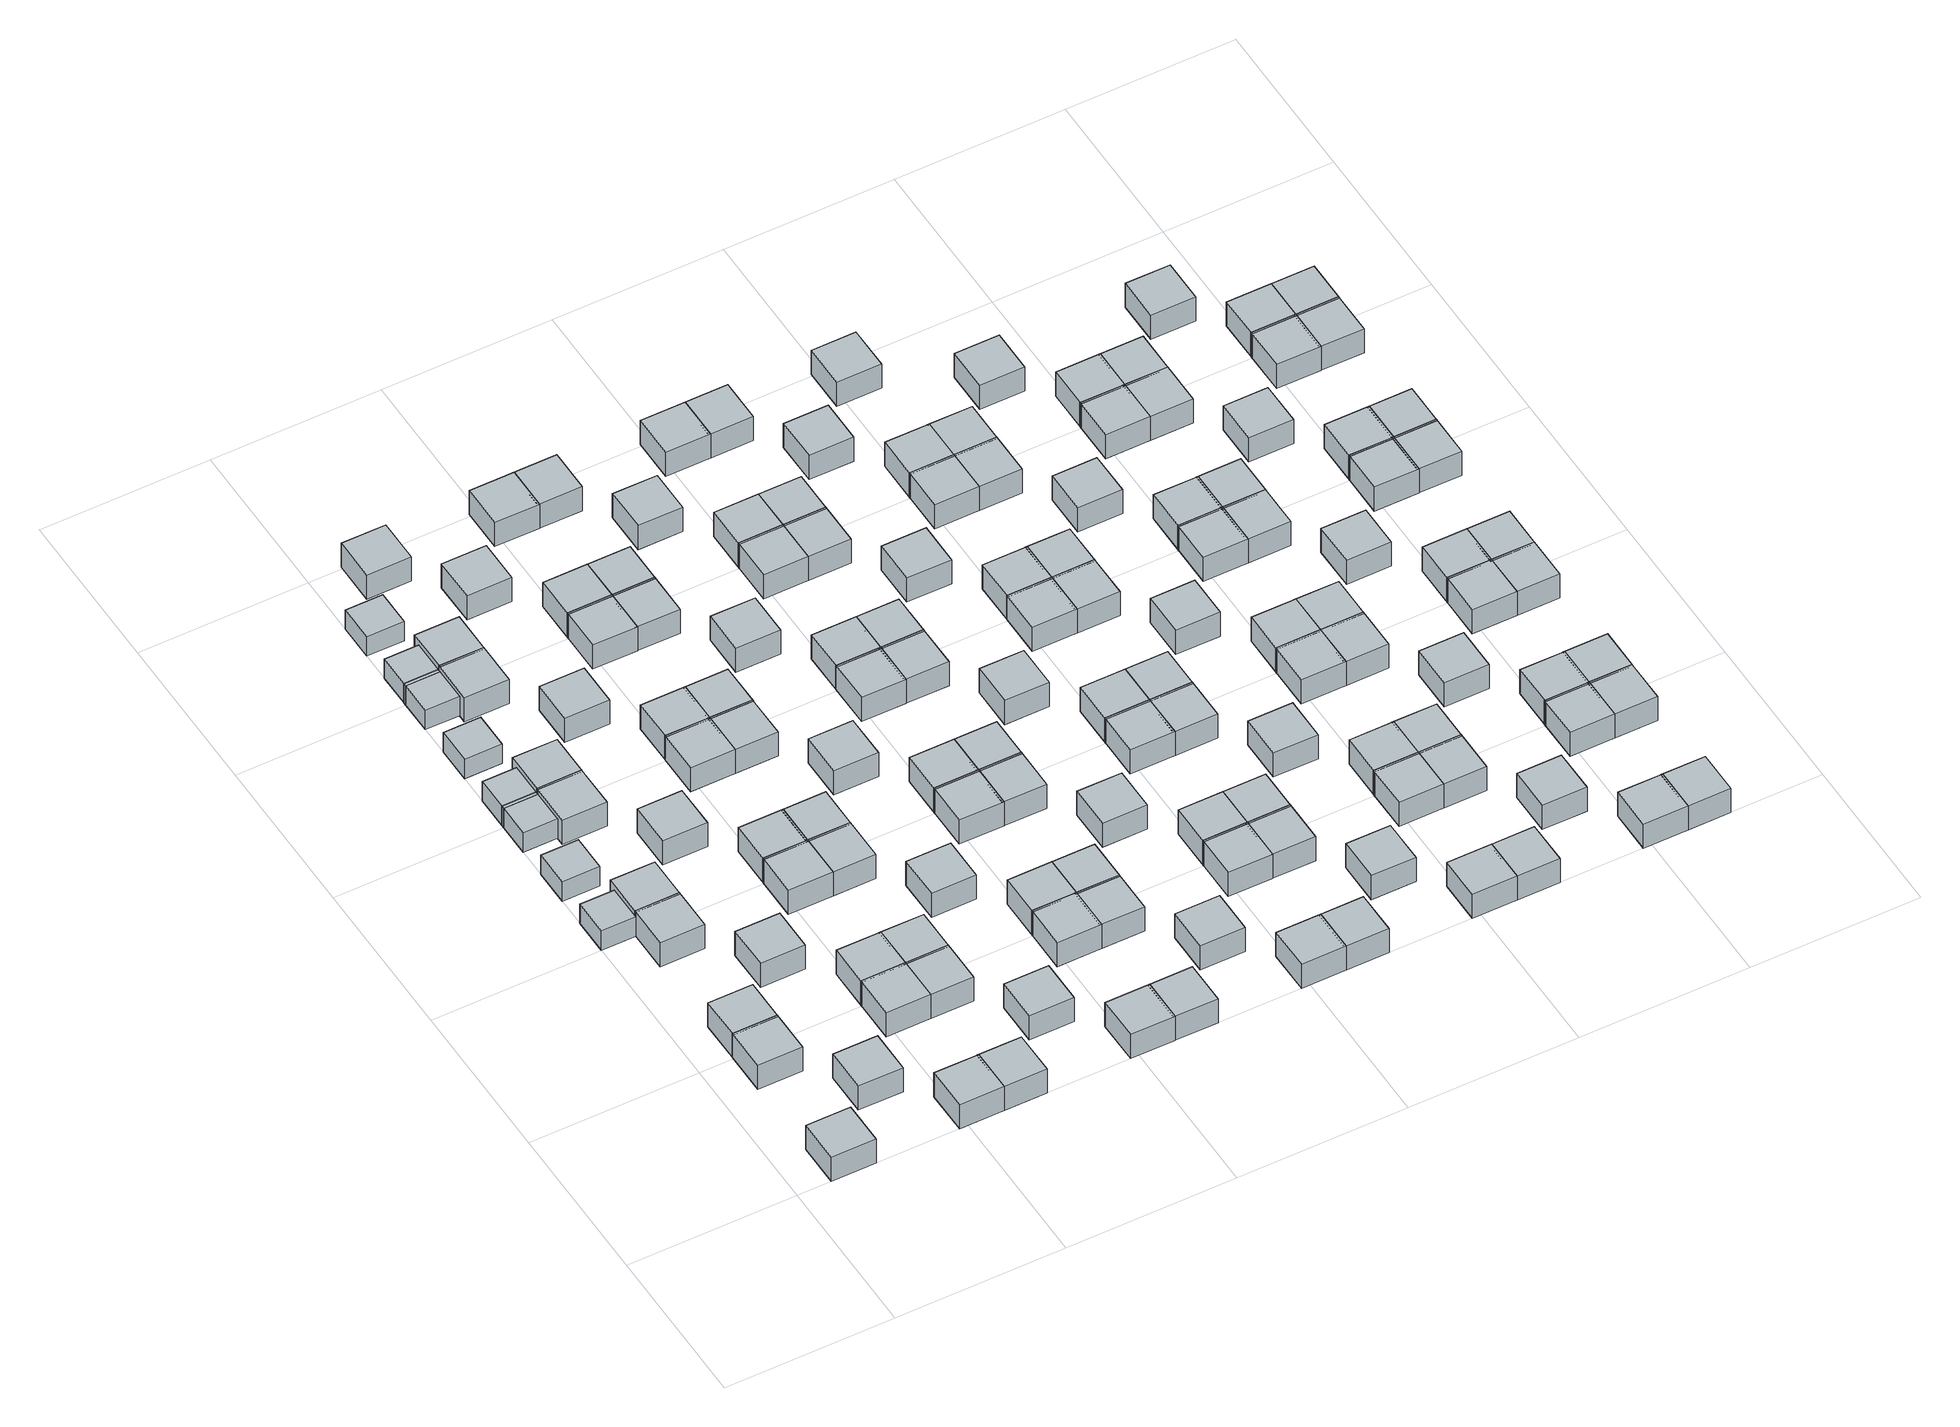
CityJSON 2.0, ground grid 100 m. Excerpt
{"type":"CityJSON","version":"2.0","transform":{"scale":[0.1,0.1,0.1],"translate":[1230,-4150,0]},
"CityObjects":{
"object1":{"type":"GenericCityObject","geometry":[{"type":"Solid","lod":"1","boundaries":[[[[0,1,2,3]],[[4,5,1,0]],[[5,6,2,1]],[[6,7,3,2]],[[7,4,0,3]],[[7,6,5,4]]]]}]},
"object2":{"type":"GenericCityObject","geometry":[{"type":"Solid","lod":"1","boundaries":[[[[8,9,10,11]],[[12,13,9,8]],[[13,14,10,9]],[[14,15,11,10]],[[15,12,8,11]],[[15,14,13,12]]]]}]},
"object3":{"type":"GenericCityObject","geometry":[{"type":"Solid","lod":"1","boundaries":[[[[16,17,18,19]],[[20,21,17,16]],[[21,22,18,17]],[[22,23,19,18]],[[23,20,16,19]],[[23,22,21,20]]]]}]},
"object4":{"type":"GenericCityObject","geometry":[{"type":"Solid","lod":"1","boundaries":[[[[24,25,26,27]],[[28,29,25,24]],[[29,30,26,25]],[[30,31,27,26]],[[31,28,24,27]],[[31,30,29,28]]]]}]},
"object5":{"type":"GenericCityObject","geometry":[{"type":"Solid","lod":"1","boundaries":[[[[32,33,34,35]],[[36,37,33,32]],[[37,38,34,33]],[[38,39,35,34]],[[39,36,32,35]],[[39,38,37,36]]]]}]},
"object6":{"type":"GenericCityObject","geometry":[{"type":"Solid","lod":"1","boundaries":[[[[40,41,42,43]],[[44,45,41,40]],[[45,46,42,41]],[[46,47,43,42]],[[47,44,40,43]],[[47,46,45,44]]]]}]},
"object7":{"type":"GenericCityObject","geometry":[{"type":"Solid","lod":"1","boundaries":[[[[48,49,50,51]],[[52,53,49,48]],[[53,54,50,49]],[[54,55,51,50]],[[55,52,48,51]],[[55,54,53,52]]]]}]},
"object8":{"type":"GenericCityObject","geometry":[{"type":"Solid","lod":"1","boundaries":[[[[56,57,58,59]],[[60,61,57,56]],[[61,62,58,57]],[[62,63,59,58]],[[63,60,56,59]],[[63,62,61,60]]]]}]},
"object9":{"type":"GenericCityObject","geometry":[{"type":"Solid","lod":"1","boundaries":[[[[64,65,66,67]],[[68,69,65,64]],[[69,70,66,65]],[[70,71,67,66]],[[71,68,64,67]],[[71,70,69,68]]]]}]},
"object10":{"type":"GenericCityObject","geometry":[{"type":"Solid","lod":"1","boundaries":[[[[72,73,74,75]],[[76,77,73,72]],[[77,78,74,73]],[[78,79,75,74]],[[79,76,72,75]],[[79,78,77,76]]]]}]},
"object11":{"type":"GenericCityObject","geometry":[{"type":"Solid","lod":"1","boundaries":[[[[80,81,82,83]],[[84,85,81,80]],[[85,86,82,81]],[[86,87,83,82]],[[87,84,80,83]],[[87,86,85,84]]]]}]},
"object12":{"type":"GenericCityObject","geometry":[{"type":"Solid","lod":"1","boundaries":[[[[88,89,90,91]],[[92,93,89,88]],[[93,94,90,89]],[[94,95,91,90]],[[95,92,88,91]],[[95,94,93,92]]]]}]},
"object13":{"type":"GenericCityObject","geometry":[{"type":"Solid","lod":"1","boundaries":[[[[96,97,98,99]],[[100,101,97,96]],[[101,102,98,97]],[[102,103,99,98]],[[103,100,96,99]],[[103,102,101,100]]]]}]},
"object14":{"type":"GenericCityObject","geometry":[{"type":"Solid","lod":"1","boundaries":[[[[104,105,106,107]],[[108,109,105,104]],[[109,110,106,105]],[[110,111,107,106]],[[111,108,104,107]],[[111,110,109,108]]]]}]},
"object15":{"type":"GenericCityObject","geometry":[{"type":"Solid","lod":"1","boundaries":[[[[112,113,114,115]],[[116,117,113,112]],[[117,118,114,113]],[[118,119,115,114]],[[119,116,112,115]],[[119,118,117,116]]]]}]},
"object16":{"type":"GenericCityObject","geometry":[{"type":"Solid","lod":"1","boundaries":[[[[120,121,122,123]],[[124,125,121,120]],[[125,126,122,121]],[[126,127,123,122]],[[127,124,120,123]],[[127,126,125,124]]]]}]},
"object17":{"type":"GenericCityObject","geometry":[{"type":"Solid","lod":"1","boundaries":[[[[128,129,130,131]],[[132,133,129,128]],[[133,134,130,129]],[[134,135,131,130]],[[135,132,128,131]],[[135,134,133,132]]]]}]},
"object18":{"type":"GenericCityObject","geometry":[{"type":"Solid","lod":"1","boundaries":[[[[136,137,138,139]],[[140,141,137,136]],[[141,142,138,137]],[[142,143,139,138]],[[143,140,136,139]],[[143,142,141,140]]]]}]},
"object19":{"type":"GenericCityObject","geometry":[{"type":"Solid","lod":"1","boundaries":[[[[144,145,146,147]],[[148,149,145,144]],[[149,150,146,145]],[[150,151,147,146]],[[151,148,144,147]],[[151,150,149,148]]]]}]},
"object20":{"type":"GenericCityObject","geometry":[{"type":"Solid","lod":"1","boundaries":[[[[152,153,154,155]],[[156,157,153,152]],[[157,158,154,153]],[[158,159,155,154]],[[159,156,152,155]],[[159,158,157,156]]]]}]},
"object21":{"type":"GenericCityObject","geometry":[{"type":"Solid","lod":"1","boundaries":[[[[160,161,162,163]],[[164,165,161,160]],[[165,166,162,161]],[[166,167,163,162]],[[167,164,160,163]],[[167,166,165,164]]]]}]},
"object22":{"type":"GenericCityObject","geometry":[{"type":"Solid","lod":"1","boundaries":[[[[168,169,170,171]],[[172,173,169,168]],[[173,174,170,169]],[[174,175,171,170]],[[175,172,168,171]],[[175,174,173,172]]]]}]},
"object23":{"type":"GenericCityObject","geometry":[{"type":"Solid","lod":"1","boundaries":[[[[176,177,178,179]],[[180,181,177,176]],[[181,182,178,177]],[[182,183,179,178]],[[183,180,176,179]],[[183,182,181,180]]]]}]},
"object24":{"type":"GenericCityObject","geometry":[{"type":"Solid","lod":"1","boundaries":[[[[184,185,186,187]],[[188,189,185,184]],[[189,190,186,185]],[[190,191,187,186]],[[191,188,184,187]],[[191,190,189,188]]]]}]},
"object25":{"type":"GenericCityObject","geometry":[{"type":"Solid","lod":"1","boundaries":[[[[192,193,194,195]],[[196,197,193,192]],[[197,198,194,193]],[[198,199,195,194]],[[199,196,192,195]],[[199,198,197,196]]]]}]},
"object26":{"type":"GenericCityObject","geometry":[{"type":"Solid","lod":"1","boundaries":[[[[200,201,202,203]],[[204,205,201,200]],[[205,206,202,201]],[[206,207,203,202]],[[207,204,200,203]],[[207,206,205,204]]]]}]},
"object27":{"type":"GenericCityObject","geometry":[{"type":"Solid","lod":"1","boundaries":[[[[208,209,210,211]],[[212,213,209,208]],[[213,214,210,209]],[[214,215,211,210]],[[215,212,208,211]],[[215,214,213,212]]]]}]},
"object28":{"type":"GenericCityObject","geometry":[{"type":"Solid","lod":"1","boundaries":[[[[216,217,218,219]],[[220,221,217,216]],[[221,222,218,217]],[[222,223,219,218]],[[223,220,216,219]],[[223,222,221,220]]]]}]},
"object29":{"type":"GenericCityObject","geometry":[{"type":"Solid","lod":"1","boundaries":[[[[224,225,226,227]],[[228,229,225,224]],[[229,230,226,225]],[[230,231,227,226]],[[231,228,224,227]],[[231,230,229,228]]]]}]},
"object30":{"type":"GenericCityObject","geometry":[{"type":"Solid","lod":"1","boundaries":[[[[232,233,234,235]],[[236,237,233,232]],[[237,238,234,233]],[[238,239,235,234]],[[239,236,232,235]],[[239,238,237,236]]]]}]},
"object31":{"type":"GenericCityObject","geometry":[{"type":"Solid","lod":"1","boundaries":[[[[240,241,242,243]],[[244,245,241,240]],[[245,246,242,241]],[[246,247,243,242]],[[247,244,240,243]],[[247,246,245,244]]]]}]},
"object32":{"type":"GenericCityObject","geometry":[{"type":"Solid","lod":"1","boundaries":[[[[248,249,250,251]],[[252,253,249,248]],[[253,254,250,249]],[[254,255,251,250]],[[255,252,248,251]],[[255,254,253,252]]]]}]},
"object33":{"type":"GenericCityObject","geometry":[{"type":"Solid","lod":"1","boundaries":[[[[256,257,258,259]],[[260,261,257,256]],[[261,262,258,257]],[[262,263,259,258]],[[263,260,256,259]],[[263,262,261,260]]]]}]},
"object34":{"type":"GenericCityObject","geometry":[{"type":"Solid","lod":"1","boundaries":[[[[264,265,266,267]],[[268,269,265,264]],[[269,270,266,265]],[[270,271,267,266]],[[271,268,264,267]],[[271,270,269,268]]]]}]},
"object35":{"type":"GenericCityObject","geometry":[{"type":"Solid","lod":"1","boundaries":[[[[272,273,274,275]],[[276,277,273,272]],[[277,278,274,273]],[[278,279,275,274]],[[279,276,272,275]],[[279,278,277,276]]]]}]},
"object36":{"type":"GenericCityObject","geometry":[{"type":"Solid","lod":"1","boundaries":[[[[280,281,282,283]],[[284,285,281,280]],[[285,286,282,281]],[[286,287,283,282]],[[287,284,280,283]],[[287,286,285,284]]]]}]},
"object37":{"type":"GenericCityObject","geometry":[{"type":"Solid","lod":"1","boundaries":[[[[288,289,290,291]],[[292,293,289,288]],[[293,294,290,289]],[[294,295,291,290]],[[295,292,288,291]],[[295,294,293,292]]]]}]},
"object38":{"type":"GenericCityObject","geometry":[{"type":"Solid","lod":"1","boundaries":[[[[296,297,298,299]],[[300,301,297,296]],[[301,302,298,297]],[[302,303,299,298]],[[303,300,296,299]],[[303,302,301,300]]]]}]},
"object39":{"type":"GenericCityObject","geometry":[{"type":"Solid","lod":"1","boundaries":[[[[304,305,306,307]],[[308,309,305,304]],[[309,310,306,305]],[[310,311,307,306]],[[311,308,304,307]],[[311,310,309,308]]]]}]},
"object40":{"type":"GenericCityObject","geometry":[{"type":"Solid","lod":"1","boundaries":[[[[312,313,314,315]],[[316,317,313,312]],[[317,318,314,313]],[[318,319,315,314]],[[319,316,312,315]],[[319,318,317,316]]]]}]},
"object41":{"type":"GenericCityObject","geometry":[{"type":"Solid","lod":"1","boundaries":[[[[320,321,322,323]],[[324,325,321,320]],[[325,326,322,321]],[[326,327,323,322]],[[327,324,320,323]],[[327,326,325,324]]]]}]},
"object42":{"type":"GenericCityObject","geometry":[{"type":"Solid","lod":"1","boundaries":[[[[328,329,330,331]],[[332,333,329,328]],[[333,334,330,329]],[[334,335,331,330]],[[335,332,328,331]],[[335,334,333,332]]]]}]},
"object43":{"type":"GenericCityObject","geometry":[{"type":"Solid","lod":"1","boundaries":[[[[336,337,338,339]],[[340,341,337,336]],[[341,342,338,337]],[[342,343,339,338]],[[343,340,336,339]],[[343,342,341,340]]]]}]},
"object44":{"type":"GenericCityObject","geometry":[{"type":"Solid","lod":"1","boundaries":[[[[344,345,346,347]],[[348,349,345,344]],[[349,350,346,345]],[[350,351,347,346]],[[351,348,344,347]],[[351,350,349,348]]]]}]},
"object45":{"type":"GenericCityObject","geometry":[{"type":"Solid","lod":"1","boundaries":[[[[352,353,354,355]],[[356,357,353,352]],[[357,358,354,353]],[[358,359,355,354]],[[359,356,352,355]],[[359,358,357,356]]]]}]},
"object46":{"type":"GenericCityObject","geometry":[{"type":"Solid","lod":"1","boundaries":[[[[360,361,362,363]],[[364,365,361,360]],[[365,366,362,361]],[[366,367,363,362]],[[367,364,360,363]],[[367,366,365,364]]]]}]},
"object47":{"type":"GenericCityObject","geometry":[{"type":"Solid","lod":"1","boundaries":[[[[368,369,370,371]],[[372,373,369,368]],[[373,374,370,369]],[[374,375,371,370]],[[375,372,368,371]],[[375,374,373,372]]]]}]},
"object48":{"type":"GenericCityObject","geometry":[{"type":"Solid","lod":"1","boundaries":[[[[376,377,378,379]],[[380,381,377,376]],[[381,382,378,377]],[[382,383,379,378]],[[383,380,376,379]],[[383,382,381,380]]]]}]},
"object49":{"type":"GenericCityObject","geometry":[{"type":"Solid","lod":"1","boundaries":[[[[384,385,386,387]],[[388,389,385,384]],[[389,390,386,385]],[[390,391,387,386]],[[391,388,384,387]],[[391,390,389,388]]]]}]},
"object50":{"type":"GenericCityObject","geometry":[{"type":"Solid","lod":"1","boundaries":[[[[392,393,394,395]],[[396,397,393,392]],[[397,398,394,393]],[[398,399,395,394]],[[399,396,392,395]],[[399,398,397,396]]]]}]},
"object51":{"type":"GenericCityObject","geometry":[{"type":"Solid","lod":"1","boundaries":[[[[400,401,402,403]],[[404,405,401,400]],[[405,406,402,401]],[[406,407,403,402]],[[407,404,400,403]],[[407,406,405,404]]]]}]},
"object52":{"type":"GenericCityObject","geometry":[{"type":"Solid","lod":"1","boundaries":[[[[408,409,410,411]],[[412,413,409,408]],[[413,414,410,409]],[[414,415,411,410]],[[415,412,408,411]],[[415,414,413,412]]]]}]},
"object53":{"type":"GenericCityObject","geometry":[{"type":"Solid","lod":"1","boundaries":[[[[416,417,418,419]],[[420,421,417,416]],[[421,422,418,417]],[[422,423,419,418]],[[423,420,416,419]],[[423,422,421,420]]]]}]},
"object54":{"type":"GenericCityObject","geometry":[{"type":"Solid","lod":"1","boundaries":[[[[424,425,426,427]],[[428,429,425,424]],[[429,430,426,425]],[[430,431,427,426]],[[431,428,424,427]],[[431,430,429,428]]]]}]},
"object55":{"type":"GenericCityObject","geometry":[{"type":"Solid","lod":"1","boundaries":[[[[432,433,434,435]],[[436,437,433,432]],[[437,438,434,433]],[[438,439,435,434]],[[439,436,432,435]],[[439,438,437,436]]]]}]},
"object56":{"type":"GenericCityObject","geometry":[{"type":"Solid","lod":"1","boundaries":[[[[440,441,442,443]],[[444,445,441,440]],[[445,446,442,441]],[[446,447,443,442]],[[447,444,440,443]],[[447,446,445,444]]]]}]},
"object57":{"type":"GenericCityObject","geometry":[{"type":"Solid","lod":"1","boundaries":[[[[448,449,450,451]],[[452,453,449,448]],[[453,454,450,449]],[[454,455,451,450]],[[455,452,448,451]],[[455,454,453,452]]]]}]},
"object58":{"type":"GenericCityObject","geometry":[{"type":"Solid","lod":"1","boundaries":[[[[456,457,458,459]],[[460,461,457,456]],[[461,462,458,457]],[[462,463,459,458]],[[463,460,456,459]],[[463,462,461,460]]]]}]},
"object59":{"type":"GenericCityObject","geometry":[{"type":"Solid","lod":"1","boundaries":[[[[464,465,466,467]],[[468,469,465,464]],[[469,470,466,465]],[[470,471,467,466]],[[471,468,464,467]],[[471,470,469,468]]]]}]},
"object60":{"type":"GenericCityObject","geometry":[{"type":"Solid","lod":"1","boundaries":[[[[472,473,474,475]],[[476,477,473,472]],[[477,478,474,473]],[[478,479,475,474]],[[479,476,472,475]],[[479,478,477,476]]]]}]},
"object61":{"type":"GenericCityObject","geometry":[{"type":"Solid","lod":"1","boundaries":[[[[480,481,482,483]],[[484,485,481,480]],[[485,486,482,481]],[[486,487,483,482]],[[487,484,480,483]],[[487,486,485,484]]]]}]},
"object62":{"type":"GenericCityObject","geometry":[{"type":"Solid","lod":"1","boundaries":[[[[488,489,490,491]],[[492,493,489,488]],[[493,494,490,489]],[[494,495,491,490]],[[495,492,488,491]],[[495,494,493,492]]]]}]},
"object63":{"type":"GenericCityObject","geometry":[{"type":"Solid","lod":"1","boundaries":[[[[496,497,498,499]],[[500,501,497,496]],[[501,502,498,497]],[[502,503,499,498]],[[503,500,496,499]],[[503,502,501,500]]]]}]},
"object64":{"type":"GenericCityObject","geometry":[{"type":"Solid","lod":"1","boundaries":[[[[504,505,506,507]],[[508,509,505,504]],[[509,510,506,505]],[[510,511,507,506]],[[511,508,504,507]],[[511,510,509,508]]]]}]},
"object65":{"type":"GenericCityObject","geometry":[{"type":"Solid","lod":"1","boundaries":[[[[512,513,514,515]],[[516,517,513,512]],[[517,518,514,513]],[[518,519,515,514]],[[519,516,512,515]],[[519,518,517,516]]]]}]},
"object66":{"type":"GenericCityObject","geometry":[{"type":"Solid","lod":"1","boundaries":[[[[520,521,522,523]],[[524,525,521,520]],[[525,526,522,521]],[[526,527,523,522]],[[527,524,520,523]],[[527,526,525,524]]]]}]},
"object67":{"type":"GenericCityObject","geometry":[{"type":"Solid","lod":"1","boundaries":[[[[528,529,530,531]],[[532,533,529,528]],[[533,534,530,529]],[[534,535,531,530]],[[535,532,528,531]],[[535,534,533,532]]]]}]},
"object68":{"type":"GenericCityObject","geometry":[{"type":"Solid","lod":"1","boundaries":[[[[536,537,538,539]],[[540,541,537,536]],[[541,542,538,537]],[[542,543,539,538]],[[543,540,536,539]],[[543,542,541,540]]]]}]},
"object69":{"type":"GenericCityObject","geometry":[{"type":"Solid","lod":"1","boundaries":[[[[544,545,546,547]],[[548,549,545,544]],[[549,550,546,545]],[[550,551,547,546]],[[551,548,544,547]],[[551,550,549,548]]]]}]},
"object70":{"type":"GenericCityObject","geometry":[{"type":"Solid","lod":"1","boundaries":[[[[552,553,554,555]],[[556,557,553,552]],[[557,558,554,553]],[[558,559,555,554]],[[559,556,552,555]],[[559,558,557,556]]]]}]},
"object71":{"type":"GenericCityObject","geometry":[{"type":"Solid","lod":"1","boundaries":[[[[560,561,562,563]],[[564,565,561,560]],[[565,566,562,561]],[[566,567,563,562]],[[567,564,560,563]],[[567,566,565,564]]]]}]},
"object72":{"type":"GenericCityObject","geometry":[{"type":"Solid","lod":"1","boundaries":[[[[568,569,570,571]],[[572,573,569,568]],[[573,574,570,569]],[[574,575,571,570]],[[575,572,568,571]],[[575,574,573,572]]]]}]},
"object73":{"type":"GenericCityObject","geometry":[{"type":"Solid","lod":"1","boundaries":[[[[576,577,578,579]],[[580,581,577,576]],[[581,582,578,577]],[[582,583,579,578]],[[583,580,576,579]],[[583,582,581,580]]]]}]},
"object74":{"type":"GenericCityObject","geometry":[{"type":"Solid","lod":"1","boundaries":[[[[584,585,586,587]],[[588,589,585,584]],[[589,590,586,585]],[[590,591,587,586]],[[591,588,584,587]],[[591,590,589,588]]]]}]},
"object75":{"type":"GenericCityObject","geometry":[{"type":"Solid","lod":"1","boundaries":[[[[592,593,594,595]],[[596,597,593,592]],[[597,598,594,593]],[[598,599,595,594]],[[599,596,592,595]],[[599,598,597,596]]]]}]},
"object76":{"type":"GenericCityObject","geometry":[{"type":"Solid","lod":"1","boundaries":[[[[600,601,602,603]],[[604,605,601,600]],[[605,606,602,601]],[[606,607,603,602]],[[607,604,600,603]],[[607,606,605,604]]]]}]},
"object77":{"type":"GenericCityObject","geometry":[{"type":"Solid","lod":"1","boundaries":[[[[608,609,610,611]],[[612,613,609,608]],[[613,614,610,609]],[[614,615,611,610]],[[615,612,608,611]],[[615,614,613,612]]]]}]},
"object78":{"type":"GenericCityObject","geometry":[{"type":"Solid","lod":"1","boundaries":[[[[616,617,618,619]],[[620,621,617,616]],[[621,622,618,617]],[[622,623,619,618]],[[623,620,616,619]],[[623,622,621,620]]]]}]},
"object79":{"type":"GenericCityObject","geometry":[{"type":"Solid","lod":"1","boundaries":[[[[624,625,626,627]],[[628,629,625,624]],[[629,630,626,625]],[[630,631,627,626]],[[631,628,624,627]],[[631,630,629,628]]]]}]},
"object80":{"type":"GenericCityObject","geometry":[{"type":"Solid","lod":"1","boundaries":[[[[632,633,634,635]],[[636,637,633,632]],[[637,638,634,633]],[[638,639,635,634]],[[639,636,632,635]],[[639,638,637,636]]]]}]},
"object81":{"type":"GenericCityObject","geometry":[{"type":"Solid","lod":"1","boundaries":[[[[640,641,642,643]],[[644,645,641,640]],[[645,646,642,641]],[[646,647,643,642]],[[647,644,640,643]],[[647,646,645,644]]]]}]},
"object82":{"type":"GenericCityObject","geometry":[{"type":"Solid","lod":"1","boundaries":[[[[648,649,650,651]],[[652,653,649,648]],[[653,654,650,649]],[[654,655,651,650]],[[655,652,648,651]],[[655,654,653,652]]]]}]},
"object83":{"type":"GenericCityObject","geometry":[{"type":"Solid","lod":"1","boundaries":[[[[656,657,658,659]],[[660,661,657,656]],[[661,662,658,657]],[[662,663,659,658]],[[663,660,656,659]],[[663,662,661,660]]]]}]},
"object84":{"type":"GenericCityObject","geometry":[{"type":"Solid","lod":"1","boundaries":[[[[664,665,666,667]],[[668,669,665,664]],[[669,670,666,665]],[[670,671,667,666]],[[671,668,664,667]],[[671,670,669,668]]]]}]},
"object85":{"type":"GenericCityObject","geometry":[{"type":"Solid","lod":"1","boundaries":[[[[672,673,674,675]],[[676,677,673,672]],[[677,678,674,673]],[[678,679,675,674]],[[679,676,672,675]],[[679,678,677,676]]]]}]},
"object86":{"type":"GenericCityObject","geometry":[{"type":"Solid","lod":"1","boundaries":[[[[680,681,682,683]],[[684,685,681,680]],[[685,686,682,681]],[[686,687,683,682]],[[687,684,680,683]],[[687,686,685,684]]]]}]},
"object87":{"type":"GenericCityObject","geometry":[{"type":"Solid","lod":"1","boundaries":[[[[688,689,690,691]],[[692,693,689,688]],[[693,694,690,689]],[[694,695,691,690]],[[695,692,688,691]],[[695,694,693,692]]]]}]},
"object88":{"type":"GenericCityObject","geometry":[{"type":"Solid","lod":"1","boundaries":[[[[696,697,698,699]],[[700,701,697,696]],[[701,702,698,697]],[[702,703,699,698]],[[703,700,696,699]],[[703,702,701,700]]]]}]},
"object89":{"type":"GenericCityObject","geometry":[{"type":"Solid","lod":"1","boundaries":[[[[704,705,706,707]],[[708,709,705,704]],[[709,710,706,705]],[[710,711,707,706]],[[711,708,704,707]],[[711,710,709,708]]]]}]},
"object90":{"type":"GenericCityObject","geometry":[{"type":"Solid","lod":"1","boundaries":[[[[712,713,714,715]],[[716,717,713,712]],[[717,718,714,713]],[[718,719,715,714]],[[719,716,712,715]],[[719,718,717,716]]]]}]},
"object91":{"type":"GenericCityObject","geometry":[{"type":"Solid","lod":"1","boundaries":[[[[720,721,722,723]],[[724,725,721,720]],[[725,726,722,721]],[[726,727,723,722]],[[727,724,720,723]],[[727,726,725,724]]]]}]},
"object92":{"type":"GenericCityObject","geometry":[{"type":"Solid","lod":"1","boundaries":[[[[728,729,730,731]],[[732,733,729,728]],[[733,734,730,729]],[[734,735,731,730]],[[735,732,728,731]],[[735,734,733,732]]]]}]},
"object93":{"type":"GenericCityObject","geometry":[{"type":"Solid","lod":"1","boundaries":[[[[736,737,738,739]],[[740,741,737,736]],[[741,742,738,737]],[[742,743,739,738]],[[743,740,736,739]],[[743,742,741,740]]]]}]},
"object94":{"type":"GenericCityObject","geometry":[{"type":"Solid","lod":"1","boundaries":[[[[744,745,746,747]],[[748,749,745,744]],[[749,750,746,745]],[[750,751,747,746]],[[751,748,744,747]],[[751,750,749,748]]]]}]},
"object95":{"type":"GenericCityObject","geometry":[{"type":"Solid","lod":"1","boundaries":[[[[752,753,754,755]],[[756,757,753,752]],[[757,758,754,753]],[[758,759,755,754]],[[759,756,752,755]],[[759,758,757,756]]]]}]},
"object96":{"type":"GenericCityObject","geometry":[{"type":"Solid","lod":"1","boundaries":[[[[760,761,762,763]],[[764,765,761,760]],[[765,766,762,761]],[[766,767,763,762]],[[767,764,760,763]],[[767,766,765,764]]]]}]},
"object97":{"type":"GenericCityObject","geometry":[{"type":"Solid","lod":"1","boundaries":[[[[768,769,770,771]],[[772,773,769,768]],[[773,774,770,769]],[[774,775,771,770]],[[775,772,768,771]],[[775,774,773,772]]]]}]},
"object98":{"type":"GenericCityObject","geometry":[{"type":"Solid","lod":"1","boundaries":[[[[776,777,778,779]],[[780,781,777,776]],[[781,782,778,777]],[[782,783,779,778]],[[783,780,776,779]],[[783,782,781,780]]]]}]},
"object99":{"type":"GenericCityObject","geometry":[{"type":"Solid","lod":"1","boundaries":[[[[784,785,786,787]],[[788,789,785,784]],[[789,790,786,785]],[[790,791,787,786]],[[791,788,784,787]],[[791,790,789,788]]]]}]},
"object100":{"type":"GenericCityObject","geometry":[{"type":"Solid","lod":"1","boundaries":[[[[792,793,794,795]],[[796,797,793,792]],[[797,798,794,793]],[[798,799,795,794]],[[799,796,792,795]],[[799,798,797,796]]]]}]},
"object101":{"type":"GenericCityObject","geometry":[{"type":"Solid","lod":"1","boundaries":[[[[800,801,802,803]],[[804,805,801,800]],[[805,806,802,801]],[[806,807,803,802]],[[807,804,800,803]],[[807,806,805,804]]]]}]},
"object102":{"type":"GenericCityObject","geometry":[{"type":"Solid","lod":"1","boundaries":[[[[808,809,810,811]],[[812,813,809,808]],[[813,814,810,809]],[[814,815,811,810]],[[815,812,808,811]],[[815,814,813,812]]]]}]},
"object103":{"type":"GenericCityObject","geometry":[{"type":"Solid","lod":"1","boundaries":[[[[816,817,818,819]],[[820,821,817,816]],[[821,822,818,817]],[[822,823,819,818]],[[823,820,816,819]],[[823,822,821,820]]]]}]},
"object104":{"type":"GenericCityObject","geometry":[{"type":"Solid","lod":"1","boundaries":[[[[824,825,826,827]],[[828,829,825,824]],[[829,830,826,825]],[[830,831,827,826]],[[831,828,824,827]],[[831,830,829,828]]]]}]},
"object105":{"type":"GenericCityObject","geometry":[{"type":"Solid","lod":"1","boundaries":[[[[832,833,834,835]],[[836,837,833,832]],[[837,838,834,833]],[[838,839,835,834]],[[839,836,832,835]],[[839,838,837,836]]]]}]},
"object106":{"type":"GenericCityObject","geometry":[{"type":"Solid","lod":"1","boundaries":[[[[840,841,842,843]],[[844,845,841,840]],[[845,846,842,841]],[[846,847,843,842]],[[847,844,840,843]],[[847,846,845,844]]]]}]},
"object107":{"type":"GenericCityObject","geometry":[{"type":"Solid","lod":"1","boundaries":[[[[848,849,850,851]],[[852,853,849,848]],[[853,854,850,849]],[[854,855,851,850]],[[855,852,848,851]],[[855,854,853,852]]]]}]},
"object108":{"type":"GenericCityObject","geometry":[{"type":"Solid","lod":"1","boundaries":[[[[856,857,858,859]],[[860,861,857,856]],[[861,862,858,857]],[[862,863,859,858]],[[863,860,856,859]],[[863,862,861,860]]]]}]},
"object109":{"type":"GenericCityObject","geometry":[{"type":"Solid","lod":"1","boundaries":[[[[864,865,866,867]],[[868,869,865,864]],[[869,870,866,865]],[[870,871,867,866]],[[871,868,864,867]],[[871,870,869,868]]]]}]},
"object110":{"type":"GenericCityObject","geometry":[{"type":"Solid","lod":"1","boundaries":[[[[872,873,874,875]],[[876,877,873,872]],[[877,878,874,873]],[[878,879,875,874]],[[879,876,872,875]],[[879,878,877,876]]]]}]},
"object111":{"type":"GenericCityObject","geometry":[{"type":"Solid","lod":"1","boundaries":[[[[880,881,882,883]],[[884,885,881,880]],[[885,886,882,881]],[[886,887,883,882]],[[887,884,880,883]],[[887,886,885,884]]]]}]},
"object112":{"type":"GenericCityObject","geometry":[{"type":"Solid","lod":"1","boundaries":[[[[888,889,890,891]],[[892,893,889,888]],[[893,894,890,889]],[[894,895,891,890]],[[895,892,888,891]],[[895,894,893,892]]]]}]},
"object113":{"type":"GenericCityObject","geometry":[{"type":"Solid","lod":"1","boundaries":[[[[896,897,898,899]],[[900,901,897,896]],[[901,902,898,897]],[[902,903,899,898]],[[903,900,896,899]],[[903,902,901,900]]]]}]},
"object114":{"type":"GenericCityObject","geometry":[{"type":"Solid","lod":"1","boundaries":[[[[904,905,906,907]],[[908,909,905,904]],[[909,910,906,905]],[[910,911,907,906]],[[911,908,904,907]],[[911,910,909,908]]]]}]},
"object115":{"type":"GenericCityObject","geometry":[{"type":"Solid","lod":"1","boundaries":[[[[912,913,914,915]],[[916,917,913,912]],[[917,918,914,913]],[[918,919,915,914]],[[919,916,912,915]],[[919,918,917,916]]]]}]},
"object116":{"type":"GenericCityObject","geometry":[{"type":"Solid","lod":"1","boundaries":[[[[920,921,922,923]],[[924,925,921,920]],[[925,926,922,921]],[[926,927,923,922]],[[927,924,920,923]],[[927,926,925,924]]]]}]},
"object117":{"type":"GenericCityObject","geometry":[{"type":"Solid","lod":"1","boundaries":[[[[928,929,930,931]],[[932,933,929,928]],[[933,934,930,929]],[[934,935,931,930]],[[935,932,928,931]],[[935,934,933,932]]]]}]},
"object118":{"type":"GenericCityObject","geometry":[{"type":"Solid","lod":"1","boundaries":[[[[936,937,938,939]],[[940,941,937,936]],[[941,942,938,937]],[[942,943,939,938]],[[943,940,936,939]],[[943,942,941,940]]]]}]},
"object119":{"type":"GenericCityObject","geometry":[{"type":"Solid","lod":"1","boundaries":[[[[944,945,946,947]],[[948,949,945,944]],[[949,950,946,945]],[[950,951,947,946]],[[951,948,944,947]],[[951,950,949,948]]]]}]},
"object120":{"type":"GenericCityObject","geometry":[{"type":"Solid","lod":"1","boundaries":[[[[952,953,954,955]],[[956,957,953,952]],[[957,958,954,953]],[[958,959,955,954]],[[959,956,952,955]],[[959,958,957,956]]]]}]},
"object121":{"type":"GenericCityObject","geometry":[{"type":"Solid","lod":"1","boundaries":[[[[960,961,962,963]],[[964,965,961,960]],[[965,966,962,961]],[[966,967,963,962]],[[967,964,960,963]],[[967,966,965,964]]]]}]},
"object122":{"type":"GenericCityObject","geometry":[{"type":"Solid","lod":"1","boundaries":[[[[968,969,970,971]],[[972,973,969,968]],[[973,974,970,969]],[[974,975,971,970]],[[975,972,968,971]],[[975,974,973,972]]]]}]},
"object123":{"type":"GenericCityObject","geometry":[{"type":"Solid","lod":"1","boundaries":[[[[976,977,978,979]],[[980,981,977,976]],[[981,982,978,977]],[[982,983,979,978]],[[983,980,976,979]],[[983,982,981,980]]]]}]},
"object124":{"type":"GenericCityObject","geometry":[{"type":"Solid","lod":"1","boundaries":[[[[984,985,986,987]],[[988,989,985,984]],[[989,990,986,985]],[[990,991,987,986]],[[991,988,984,987]],[[991,990,989,988]]]]}]},
"object125":{"type":"GenericCityObject","geometry":[{"type":"Solid","lod":"1","boundaries":[[[[992,993,994,995]],[[996,997,993,992]],[[997,998,994,993]],[[998,999,995,994]],[[999,996,992,995]],[[999,998,997,996]]]]}]},
"object126":{"type":"GenericCityObject","geometry":[{"type":"Solid","lod":"1","boundaries":[[[[1000,1001,1002,1003]],[[1004,1005,1001,1000]],[[1005,1006,1002,1001]],[[1006,1007,1003,1002]],[[1007,1004,1000,1003]],[[1007,1006,1005,1004]]]]}]},
"object127":{"type":"GenericCityObject","geometry":[{"type":"Solid","lod":"1","boundaries":[[[[1008,1009,1010,1011]],[[1012,1013,1009,1008]],[[1013,1014,1010,1009]],[[1014,1015,1011,1010]],[[1015,1012,1008,1011]],[[1015,1014,1013,1012]]]]}]},
"object128":{"type":"GenericCityObject","geometry":[{"type":"Solid","lod":"1","boundaries":[[[[1016,1017,1018,1019]],[[1020,1021,1017,1016]],[[1021,1022,1018,1017]],[[1022,1023,1019,1018]],[[1023,1020,1016,1019]],[[1023,1022,1021,1020]]]]}]},
"object129":{"type":"GenericCityObject","geometry":[{"type":"Solid","lod":"1","boundaries":[[[[1024,1025,1026,1027]],[[1028,1029,1025,1024]],[[1029,1030,1026,1025]],[[1030,1031,1027,1026]],[[1031,1028,1024,1027]],[[1031,1030,1029,1028]]]]}]},
"object130":{"type":"GenericCityObject","geometry":[{"type":"Solid","lod":"1","boundaries":[[[[1032,1033,1034,1035]],[[1036,1037,1033,1032]],[[1037,1038,1034,1033]],[[1038,1039,1035,1034]],[[1039,1036,1032,1035]],[[1039,1038,1037,1036]]]]}]},
"object131":{"type":"GenericCityObject","geometry":[{"type":"Solid","lod":"1","boundaries":[[[[1040,1041,1042,1043]],[[1044,1045,1041,1040]],[[1045,1046,1042,1041]],[[1046,1047,1043,1042]],[[1047,1044,1040,1043]],[[1047,1046,1045,1044]]]]}]},
"object132":{"type":"GenericCityObject","geometry":[{"type":"Solid","lod":"1","boundaries":[[[[1048,1049,1050,1051]],[[1052,1053,1049,1048]],[[1053,1054,1050,1049]],[[1054,1055,1051,1050]],[[1055,1052,1048,1051]],[[1055,1054,1053,1052]]]]}]},
"object133":{"type":"GenericCityObject","geometry":[{"type":"Solid","lod":"1","boundaries":[[[[1056,1057,1058,1059]],[[1060,1061,1057,1056]],[[1061,1062,1058,1057]],[[1062,1063,1059,1058]],[[1063,1060,1056,1059]],[[1063,1062,1061,1060]]]]}]},
"object134":{"type":"GenericCityObject","geometry":[{"type":"Solid","lod":"1","boundaries":[[[[1064,1065,1066,1067]],[[1068,1069,1065,1064]],[[1069,1070,1066,1065]],[[1070,1071,1067,1066]],[[1071,1068,1064,1067]],[[1071,1070,1069,1068]]]]}]},
"object135":{"type":"GenericCityObject","geometry":[{"type":"Solid","lod":"1","boundaries":[[[[1072,1073,1074,1075]],[[1076,1077,1073,1072]],[[1077,1078,1074,1073]],[[1078,1079,1075,1074]],[[1079,1076,1072,1075]],[[1079,1078,1077,1076]]]]}]},
"object136":{"type":"GenericCityObject","geometry":[{"type":"Solid","lod":"1","boundaries":[[[[1080,1081,1082,1083]],[[1084,1085,1081,1080]],[[1085,1086,1082,1081]],[[1086,1087,1083,1082]],[[1087,1084,1080,1083]],[[1087,1086,1085,1084]]]]}]},
"object137":{"type":"GenericCityObject","geometry":[{"type":"Solid","lod":"1","boundaries":[[[[1088,1089,1090,1091]],[[1092,1093,1089,1088]],[[1093,1094,1090,1089]],[[1094,1095,1091,1090]],[[1095,1092,1088,1091]],[[1095,1094,1093,1092]]]]}]},
"object138":{"type":"GenericCityObject","geometry":[{"type":"Solid","lod":"1","boundaries":[[[[1096,1097,1098,1099]],[[1100,1101,1097,1096]],[[1101,1102,1098,1097]],[[1102,1103,1099,1098]],[[1103,1100,1096,1099]],[[1103,1102,1101,1100]]]]}]}
},
"vertices":[
[200,0,0],[462,0,0],[462,262,0],[200,262,0],[200,0,175],[462,0,175],[462,262,175],[200,262,175],
[200,750,0],[462,750,0],[462,1012,0],[200,1012,0],[200,750,175],[462,750,175],[462,1012,175],[200,1012,175],
[200,1000,0],[462,1000,0],[462,1262,0],[200,1262,0],[200,1000,175],[462,1000,175],[462,1262,175],[200,1262,175],
[0,2000,0],[220,2000,0],[220,2220,0],[0,2220,0],[0,2000,140],[220,2000,140],[220,2220,140],[0,2220,140],
[570,370,0],[832,370,0],[832,632,0],[570,632,0],[570,370,175],[832,370,175],[832,632,175],[570,632,175],
[0,2400,0],[220,2400,0],[220,2620,0],[0,2620,0],[0,2400,140],[220,2400,140],[220,2620,140],[0,2620,140],
[200,1750,0],[462,1750,0],[462,2012,0],[200,2012,0],[200,1750,175],[462,1750,175],[462,2012,175],[200,2012,175],
[200,2000,0],[462,2000,0],[462,2262,0],[200,2262,0],[200,2000,175],[462,2000,175],[462,2262,175],[200,2262,175],
[0,2800,0],[220,2800,0],[220,3020,0],[0,3020,0],[0,2800,140],[220,2800,140],[220,3020,140],[0,3020,140],
[0,3000,0],[220,3000,0],[220,3220,0],[0,3220,0],[0,3000,140],[220,3000,140],[220,3220,140],[0,3220,140],
[950,0,0],[1212,0,0],[1212,262,0],[950,262,0],[950,0,175],[1212,0,175],[1212,262,175],[950,262,175],
[570,1370,0],[832,1370,0],[832,1632,0],[570,1632,0],[570,1370,175],[832,1370,175],[832,1632,175],[570,1632,175],
[0,3400,0],[220,3400,0],[220,3620,0],[0,3620,0],[0,3400,140],[220,3400,140],[220,3620,140],[0,3620,140],
[200,2750,0],[462,2750,0],[462,3012,0],[200,3012,0],[200,2750,175],[462,2750,175],[462,3012,175],[200,3012,175],
[200,3000,0],[462,3000,0],[462,3262,0],[200,3262,0],[200,3000,175],[462,3000,175],[462,3262,175],[200,3262,175],
[0,3800,0],[220,3800,0],[220,4020,0],[0,4020,0],[0,3800,140],[220,3800,140],[220,4020,140],[0,4020,140],
[0,4000,0],[220,4000,0],[220,4220,0],[0,4220,0],[0,4000,140],[220,4000,140],[220,4220,140],[0,4220,140],
[950,750,0],[1212,750,0],[1212,1012,0],[950,1012,0],[950,750,175],[1212,750,175],[1212,1012,175],[950,1012,175],
[1200,0,0],[1462,0,0],[1462,262,0],[1200,262,0],[1200,0,175],[1462,0,175],[1462,262,175],[1200,262,175],
[950,1000,0],[1212,1000,0],[1212,1262,0],[950,1262,0],[950,1000,175],[1212,1000,175],[1212,1262,175],[950,1262,175],
[570,2370,0],[832,2370,0],[832,2632,0],[570,2632,0],[570,2370,175],[832,2370,175],[832,2632,175],[570,2632,175],
[0,4400,0],[220,4400,0],[220,4620,0],[0,4620,0],[0,4400,140],[220,4400,140],[220,4620,140],[0,4620,140],
[200,3750,0],[462,3750,0],[462,4012,0],[200,4012,0],[200,3750,175],[462,3750,175],[462,4012,175],[200,4012,175],
[200,4000,0],[462,4000,0],[462,4262,0],[200,4262,0],[200,4000,175],[462,4000,175],[462,4262,175],[200,4262,175],
[1200,750,0],[1462,750,0],[1462,1012,0],[1200,1012,0],[1200,750,175],[1462,750,175],[1462,1012,175],[1200,1012,175],
[950,1750,0],[1212,1750,0],[1212,2012,0],[950,2012,0],[950,1750,175],[1212,1750,175],[1212,2012,175],[950,2012,175],
[1200,1000,0],[1462,1000,0],[1462,1262,0],[1200,1262,0],[1200,1000,175],[1462,1000,175],[1462,1262,175],[1200,1262,175],
[950,2000,0],[1212,2000,0],[1212,2262,0],[950,2262,0],[950,2000,175],[1212,2000,175],[1212,2262,175],[950,2262,175],
[570,3370,0],[832,3370,0],[832,3632,0],[570,3632,0],[570,3370,175],[832,3370,175],[832,3632,175],[570,3632,175],
[200,4750,0],[462,4750,0],[462,5012,0],[200,5012,0],[200,4750,175],[462,4750,175],[462,5012,175],[200,5012,175],
[1570,370,0],[1832,370,0],[1832,632,0],[1570,632,0],[1570,370,175],[1832,370,175],[1832,632,175],[1570,632,175],
[1200,1750,0],[1462,1750,0],[1462,2012,0],[1200,2012,0],[1200,1750,175],[1462,1750,175],[1462,2012,175],[1200,2012,175],
[950,2750,0],[1212,2750,0],[1212,3012,0],[950,3012,0],[950,2750,175],[1212,2750,175],[1212,3012,175],[950,3012,175],
[1200,2000,0],[1462,2000,0],[1462,2262,0],[1200,2262,0],[1200,2000,175],[1462,2000,175],[1462,2262,175],[1200,2262,175],
[950,3000,0],[1212,3000,0],[1212,3262,0],[950,3262,0],[950,3000,175],[1212,3000,175],[1212,3262,175],[950,3262,175],
[570,4370,0],[832,4370,0],[832,4632,0],[570,4632,0],[570,4370,175],[832,4370,175],[832,4632,175],[570,4632,175],
[1950,0,0],[2212,0,0],[2212,262,0],[1950,262,0],[1950,0,175],[2212,0,175],[2212,262,175],[1950,262,175],
[1570,1370,0],[1832,1370,0],[1832,1632,0],[1570,1632,0],[1570,1370,175],[1832,1370,175],[1832,1632,175],[1570,1632,175],
[1200,2750,0],[1462,2750,0],[1462,3012,0],[1200,3012,0],[1200,2750,175],[1462,2750,175],[1462,3012,175],[1200,3012,175],
[950,3750,0],[1212,3750,0],[1212,4012,0],[950,4012,0],[950,3750,175],[1212,3750,175],[1212,4012,175],[950,4012,175],
[1200,3000,0],[1462,3000,0],[1462,3262,0],[1200,3262,0],[1200,3000,175],[1462,3000,175],[1462,3262,175],[1200,3262,175],
[950,4000,0],[1212,4000,0],[1212,4262,0],[950,4262,0],[950,4000,175],[1212,4000,175],[1212,4262,175],[950,4262,175],
[1950,750,0],[2212,750,0],[2212,1012,0],[1950,1012,0],[1950,750,175],[2212,750,175],[2212,1012,175],[1950,1012,175],
[2200,0,0],[2462,0,0],[2462,262,0],[2200,262,0],[2200,0,175],[2462,0,175],[2462,262,175],[2200,262,175],
[1950,1000,0],[2212,1000,0],[2212,1262,0],[1950,1262,0],[1950,1000,175],[2212,1000,175],[2212,1262,175],[1950,1262,175],
[1570,2370,0],[1832,2370,0],[1832,2632,0],[1570,2632,0],[1570,2370,175],[1832,2370,175],[1832,2632,175],[1570,2632,175],
[1200,3750,0],[1462,3750,0],[1462,4012,0],[1200,4012,0],[1200,3750,175],[1462,3750,175],[1462,4012,175],[1200,4012,175],
[950,4750,0],[1212,4750,0],[1212,5012,0],[950,5012,0],[950,4750,175],[1212,4750,175],[1212,5012,175],[950,5012,175],
[1200,4000,0],[1462,4000,0],[1462,4262,0],[1200,4262,0],[1200,4000,175],[1462,4000,175],[1462,4262,175],[1200,4262,175],
[2200,750,0],[2462,750,0],[2462,1012,0],[2200,1012,0],[2200,750,175],[2462,750,175],[2462,1012,175],[2200,1012,175],
[1950,1750,0],[2212,1750,0],[2212,2012,0],[1950,2012,0],[1950,1750,175],[2212,1750,175],[2212,2012,175],[1950,2012,175],
[2200,1000,0],[2462,1000,0],[2462,1262,0],[2200,1262,0],[2200,1000,175],[2462,1000,175],[2462,1262,175],[2200,1262,175],
[1950,2000,0],[2212,2000,0],[2212,2262,0],[1950,2262,0],[1950,2000,175],[2212,2000,175],[2212,2262,175],[1950,2262,175],
[1570,3370,0],[1832,3370,0],[1832,3632,0],[1570,3632,0],[1570,3370,175],[1832,3370,175],[1832,3632,175],[1570,3632,175],
[1200,4750,0],[1462,4750,0],[1462,5012,0],[1200,5012,0],[1200,4750,175],[1462,4750,175],[1462,5012,175],[1200,5012,175],
[2570,370,0],[2832,370,0],[2832,632,0],[2570,632,0],[2570,370,175],[2832,370,175],[2832,632,175],[2570,632,175],
[2200,1750,0],[2462,1750,0],[2462,2012,0],[2200,2012,0],[2200,1750,175],[2462,1750,175],[2462,2012,175],[2200,2012,175],
[1950,2750,0],[2212,2750,0],[2212,3012,0],[1950,3012,0],[1950,2750,175],[2212,2750,175],[2212,3012,175],[1950,3012,175],
[2200,2000,0],[2462,2000,0],[2462,2262,0],[2200,2262,0],[2200,2000,175],[2462,2000,175],[2462,2262,175],[2200,2262,175],
[1950,3000,0],[2212,3000,0],[2212,3262,0],[1950,3262,0],[1950,3000,175],[2212,3000,175],[2212,3262,175],[1950,3262,175],
[1570,4370,0],[1832,4370,0],[1832,4632,0],[1570,4632,0],[1570,4370,175],[1832,4370,175],[1832,4632,175],[1570,4632,175],
[2950,0,0],[3212,0,0],[3212,262,0],[2950,262,0],[2950,0,175],[3212,0,175],[3212,262,175],[2950,262,175],
[2570,1370,0],[2832,1370,0],[2832,1632,0],[2570,1632,0],[2570,1370,175],[2832,1370,175],[2832,1632,175],[2570,1632,175],
[2200,2750,0],[2462,2750,0],[2462,3012,0],[2200,3012,0],[2200,2750,175],[2462,2750,175],[2462,3012,175],[2200,3012,175],
[1950,3750,0],[2212,3750,0],[2212,4012,0],[1950,4012,0],[1950,3750,175],[2212,3750,175],[2212,4012,175],[1950,4012,175],
[2200,3000,0],[2462,3000,0],[2462,3262,0],[2200,3262,0],[2200,3000,175],[2462,3000,175],[2462,3262,175],[2200,3262,175],
[1950,4000,0],[2212,4000,0],[2212,4262,0],[1950,4262,0],[1950,4000,175],[2212,4000,175],[2212,4262,175],[1950,4262,175],
[2950,750,0],[3212,750,0],[3212,1012,0],[2950,1012,0],[2950,750,175],[3212,750,175],[3212,1012,175],[2950,1012,175],
[3200,0,0],[3462,0,0],[3462,262,0],[3200,262,0],[3200,0,175],[3462,0,175],[3462,262,175],[3200,262,175],
[2950,1000,0],[3212,1000,0],[3212,1262,0],[2950,1262,0],[2950,1000,175],[3212,1000,175],[3212,1262,175],[2950,1262,175],
[2570,2370,0],[2832,2370,0],[2832,2632,0],[2570,2632,0],[2570,2370,175],[2832,2370,175],[2832,2632,175],[2570,2632,175],
[2200,3750,0],[2462,3750,0],[2462,4012,0],[2200,4012,0],[2200,3750,175],[2462,3750,175],[2462,4012,175],[2200,4012,175],
[1950,4750,0],[2212,4750,0],[2212,5012,0],[1950,5012,0],[1950,4750,175],[2212,4750,175],[2212,5012,175],[1950,5012,175],
[2200,4000,0],[2462,4000,0],[2462,4262,0],[2200,4262,0],[2200,4000,175],[2462,4000,175],[2462,4262,175],[2200,4262,175],
[3200,750,0],[3462,750,0],[3462,1012,0],[3200,1012,0],[3200,750,175],[3462,750,175],[3462,1012,175],[3200,1012,175],
[2950,1750,0],[3212,1750,0],[3212,2012,0],[2950,2012,0],[2950,1750,175],[3212,1750,175],[3212,2012,175],[2950,2012,175],
[3200,1000,0],[3462,1000,0],[3462,1262,0],[3200,1262,0],[3200,1000,175],[3462,1000,175],[3462,1262,175],[3200,1262,175],
[2950,2000,0],[3212,2000,0],[3212,2262,0],[2950,2262,0],[2950,2000,175],[3212,2000,175],[3212,2262,175],[2950,2262,175],
[2570,3370,0],[2832,3370,0],[2832,3632,0],[2570,3632,0],[2570,3370,175],[2832,3370,175],[2832,3632,175],[2570,3632,175],
[2200,4750,0],[2462,4750,0],[2462,5012,0],[2200,5012,0],[2200,4750,175],[2462,4750,175],[2462,5012,175],[2200,5012,175],
[3570,370,0],[3832,370,0],[3832,632,0],[3570,632,0],[3570,370,175],[3832,370,175],[3832,632,175],[3570,632,175],
[3200,1750,0],[3462,1750,0],[3462,2012,0],[3200,2012,0],[3200,1750,175],[3462,1750,175],[3462,2012,175],[3200,2012,175],
[2950,2750,0],[3212,2750,0],[3212,3012,0],[2950,3012,0],[2950,2750,175],[3212,2750,175],[3212,3012,175],[2950,3012,175],
[3200,2000,0],[3462,2000,0],[3462,2262,0],[3200,2262,0],[3200,2000,175],[3462,2000,175],[3462,2262,175],[3200,2262,175],
[2950,3000,0],[3212,3000,0],[3212,3262,0],[2950,3262,0],[2950,3000,175],[3212,3000,175],[3212,3262,175],[2950,3262,175],
[2570,4370,0],[2832,4370,0],[2832,4632,0],[2570,4632,0],[2570,4370,175],[2832,4370,175],[2832,4632,175],[2570,4632,175],
[3950,0,0],[4212,0,0],[4212,262,0],[3950,262,0],[3950,0,175],[4212,0,175],[4212,262,175],[3950,262,175],
[3570,1370,0],[3832,1370,0],[3832,1632,0],[3570,1632,0],[3570,1370,175],[3832,1370,175],[3832,1632,175],[3570,1632,175],
[3200,2750,0],[3462,2750,0],[3462,3012,0],[3200,3012,0],[3200,2750,175],[3462,2750,175],[3462,3012,175],[3200,3012,175],
[2950,3750,0],[3212,3750,0],[3212,4012,0],[2950,4012,0],[2950,3750,175],[3212,3750,175],[3212,4012,175],[2950,4012,175],
[3200,3000,0],[3462,3000,0],[3462,3262,0],[3200,3262,0],[3200,3000,175],[3462,3000,175],[3462,3262,175],[3200,3262,175],
[2950,4000,0],[3212,4000,0],[3212,4262,0],[2950,4262,0],[2950,4000,175],[3212,4000,175],[3212,4262,175],[2950,4262,175],
[3950,750,0],[4212,750,0],[4212,1012,0],[3950,1012,0],[3950,750,175],[4212,750,175],[4212,1012,175],[3950,1012,175],
[4200,0,0],[4462,0,0],[4462,262,0],[4200,262,0],[4200,0,175],[4462,0,175],[4462,262,175],[4200,262,175],
[3950,1000,0],[4212,1000,0],[4212,1262,0],[3950,1262,0],[3950,1000,175],[4212,1000,175],[4212,1262,175],[3950,1262,175],
[3570,2370,0],[3832,2370,0],[3832,2632,0],[3570,2632,0],[3570,2370,175],[3832,2370,175],[3832,2632,175],[3570,2632,175],
[3200,3750,0],[3462,3750,0],[3462,4012,0],[3200,4012,0],[3200,3750,175],[3462,3750,175],[3462,4012,175],[3200,4012,175],
[2950,4750,0],[3212,4750,0],[3212,5012,0],[2950,5012,0],[2950,4750,175],[3212,4750,175],[3212,5012,175],[2950,5012,175],
[3200,4000,0],[3462,4000,0],[3462,4262,0],[3200,4262,0],[3200,4000,175],[3462,4000,175],[3462,4262,175],[3200,4262,175],
[4200,750,0],[4462,750,0],[4462,1012,0],[4200,1012,0],[4200,750,175],[4462,750,175],[4462,1012,175],[4200,1012,175],
[3950,1750,0],[4212,1750,0],[4212,2012,0],[3950,2012,0],[3950,1750,175],[4212,1750,175],[4212,2012,175],[3950,2012,175],
[4200,1000,0],[4462,1000,0],[4462,1262,0],[4200,1262,0],[4200,1000,175],[4462,1000,175],[4462,1262,175],[4200,1262,175],
[3950,2000,0],[4212,2000,0],[4212,2262,0],[3950,2262,0],[3950,2000,175],[4212,2000,175],[4212,2262,175],[3950,2262,175],
[3570,3370,0],[3832,3370,0],[3832,3632,0],[3570,3632,0],[3570,3370,175],[3832,3370,175],[3832,3632,175],[3570,3632,175],
[4570,370,0],[4832,370,0],[4832,632,0],[4570,632,0],[4570,370,175],[4832,370,175],[4832,632,175],[4570,632,175],
[4200,1750,0],[4462,1750,0],[4462,2012,0],[4200,2012,0],[4200,1750,175],[4462,1750,175],[4462,2012,175],[4200,2012,175],
[3950,2750,0],[4212,2750,0],[4212,3012,0],[3950,3012,0],[3950,2750,175],[4212,2750,175],[4212,3012,175],[3950,3012,175],
[4200,2000,0],[4462,2000,0],[4462,2262,0],[4200,2262,0],[4200,2000,175],[4462,2000,175],[4462,2262,175],[4200,2262,175],
[3950,3000,0],[4212,3000,0],[4212,3262,0],[3950,3262,0],[3950,3000,175],[4212,3000,175],[4212,3262,175],[3950,3262,175],
[3570,4370,0],[3832,4370,0],[3832,4632,0],[3570,4632,0],[3570,4370,175],[3832,4370,175],[3832,4632,175],[3570,4632,175],
[4950,0,0],[5212,0,0],[5212,262,0],[4950,262,0],[4950,0,175],[5212,0,175],[5212,262,175],[4950,262,175],
[4570,1370,0],[4832,1370,0],[4832,1632,0],[4570,1632,0],[4570,1370,175],[4832,1370,175],[4832,1632,175],[4570,1632,175],
[4200,2750,0],[4462,2750,0],[4462,3012,0],[4200,3012,0],[4200,2750,175],[4462,2750,175],[4462,3012,175],[4200,3012,175],
[3950,3750,0],[4212,3750,0],[4212,4012,0],[3950,4012,0],[3950,3750,175],[4212,3750,175],[4212,4012,175],[3950,4012,175],
[4200,3000,0],[4462,3000,0],[4462,3262,0],[4200,3262,0],[4200,3000,175],[4462,3000,175],[4462,3262,175],[4200,3262,175],
[3950,4000,0],[4212,4000,0],[4212,4262,0],[3950,4262,0],[3950,4000,175],[4212,4000,175],[4212,4262,175],[3950,4262,175],
[4950,750,0],[5212,750,0],[5212,1012,0],[4950,1012,0],[4950,750,175],[5212,750,175],[5212,1012,175],[4950,1012,175],
[5200,0,0],[5462,0,0],[5462,262,0],[5200,262,0],[5200,0,175],[5462,0,175],[5462,262,175],[5200,262,175],
[4950,1000,0],[5212,1000,0],[5212,1262,0],[4950,1262,0],[4950,1000,175],[5212,1000,175],[5212,1262,175],[4950,1262,175],
[4570,2370,0],[4832,2370,0],[4832,2632,0],[4570,2632,0],[4570,2370,175],[4832,2370,175],[4832,2632,175],[4570,2632,175],
[4200,3750,0],[4462,3750,0],[4462,4012,0],[4200,4012,0],[4200,3750,175],[4462,3750,175],[4462,4012,175],[4200,4012,175],
[4200,4000,0],[4462,4000,0],[4462,4262,0],[4200,4262,0],[4200,4000,175],[4462,4000,175],[4462,4262,175],[4200,4262,175],
[5200,750,0],[5462,750,0],[5462,1012,0],[5200,1012,0],[5200,750,175],[5462,750,175],[5462,1012,175],[5200,1012,175],
[4950,1750,0],[5212,1750,0],[5212,2012,0],[4950,2012,0],[4950,1750,175],[5212,1750,175],[5212,2012,175],[4950,2012,175],
[5200,1000,0],[5462,1000,0],[5462,1262,0],[5200,1262,0],[5200,1000,175],[5462,1000,175],[5462,1262,175],[5200,1262,175],
[4950,2000,0],[5212,2000,0],[5212,2262,0],[4950,2262,0],[4950,2000,175],[5212,2000,175],[5212,2262,175],[4950,2262,175],
[4570,3370,0],[4832,3370,0],[4832,3632,0],[4570,3632,0],[4570,3370,175],[4832,3370,175],[4832,3632,175],[4570,3632,175],
[5200,1750,0],[5462,1750,0],[5462,2012,0],[5200,2012,0],[5200,1750,175],[5462,1750,175],[5462,2012,175],[5200,2012,175],
[4950,2750,0],[5212,2750,0],[5212,3012,0],[4950,3012,0],[4950,2750,175],[5212,2750,175],[5212,3012,175],[4950,3012,175],
[5200,2000,0],[5462,2000,0],[5462,2262,0],[5200,2262,0],[5200,2000,175],[5462,2000,175],[5462,2262,175],[5200,2262,175],
[4950,3000,0],[5212,3000,0],[5212,3262,0],[4950,3262,0],[4950,3000,175],[5212,3000,175],[5212,3262,175],[4950,3262,175],
[4570,4370,0],[4832,4370,0],[4832,4632,0],[4570,4632,0],[4570,4370,175],[4832,4370,175],[4832,4632,175],[4570,4632,175],
[5200,2750,0],[5462,2750,0],[5462,3012,0],[5200,3012,0],[5200,2750,175],[5462,2750,175],[5462,3012,175],[5200,3012,175],
[4950,3750,0],[5212,3750,0],[5212,4012,0],[4950,4012,0],[4950,3750,175],[5212,3750,175],[5212,4012,175],[4950,4012,175],
[5200,3000,0],[5462,3000,0],[5462,3262,0],[5200,3262,0],[5200,3000,175],[5462,3000,175],[5462,3262,175],[5200,3262,175],
[4950,4000,0],[5212,4000,0],[5212,4262,0],[4950,4262,0],[4950,4000,175],[5212,4000,175],[5212,4262,175],[4950,4262,175],
[5200,3750,0],[5462,3750,0],[5462,4012,0],[5200,4012,0],[5200,3750,175],[5462,3750,175],[5462,4012,175],[5200,4012,175],
[5200,4000,0],[5462,4000,0],[5462,4262,0],[5200,4262,0],[5200,4000,175],[5462,4000,175],[5462,4262,175],[5200,4262,175]
]}
